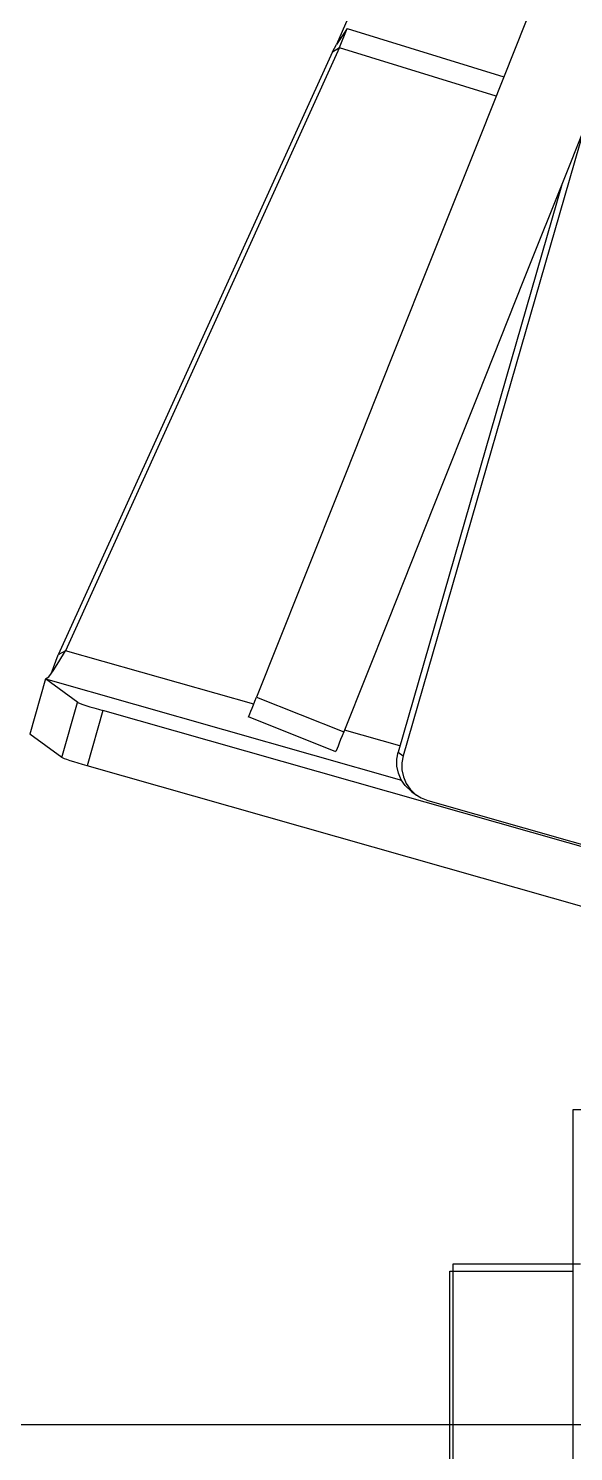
# Model space of a CAD drawing. Extents: x 3 to 592, y 5 to 207.
# Drawn here: x 40.26 to 42.76, y 49.8 to 56.33 of the extents above; entities that cross this region are included whole.
import ezdxf

# ---------------------------------------------------------------- set-up
doc = ezdxf.new("R2010")
doc.units = 0
doc.layers.get('0').update_dxf_attribs({"linetype": 'CONTINUOUS'})

msp = doc.modelspace()

# ---------------------------------------------------------------- linework, layer by layer
at = {"color": 7}
for points in [[(42.8123, 58.876106), (41.671416, 56.253909)], [(42.8123, 58.876106), (41.671416, 56.253909)], [(43.401501, 58.520752), (43.35145, 58.39527), (43.150367, 57.890092), (42.947519, 57.381387), (42.743614, 56.869859), (42.53865, 56.355862), (42.333333, 55.840454), (42.127311, 55.323634), (41.921289, 54.806462), (41.715267, 54.28929), (41.509597, 53.773176), (41.304633, 53.258473)], [(43.401501, 58.520752), (43.35145, 58.39527), (43.150367, 57.890092), (42.947519, 57.381387), (42.743614, 56.869859), (42.53865, 56.355862), (42.333333, 55.840454), (42.127311, 55.323634), (41.921289, 54.806462), (41.715267, 54.28929), (41.509597, 53.773176), (41.304633, 53.258473)], [(43.801445, 58.361367), (43.751394, 58.235885), (43.550311, 57.730707), (43.347464, 57.222002), (43.143558, 56.710474), (42.938594, 56.196477), (42.733278, 55.681069), (42.527255, 55.164249), (42.321233, 54.647077), (42.115211, 54.129905), (41.909541, 53.613791), (41.704577, 53.099088)], [(43.801445, 58.361367), (43.751394, 58.235885), (43.550311, 57.730707), (43.347464, 57.222002), (43.143558, 56.710474), (42.938594, 56.196477), (42.733278, 55.681069), (42.527255, 55.164249), (42.321233, 54.647077), (42.115211, 54.129905), (41.909541, 53.613791), (41.704577, 53.099088)], [(41.720241, 56.328028), (41.671557, 56.253944)], [(41.720241, 56.328028), (41.671557, 56.253944)], [(41.685563, 56.24001), (41.720135, 56.327851)], [(41.685563, 56.24001), (41.720135, 56.327851)], [(41.720241, 56.328028), (42.439202, 56.105778)], [(41.720241, 56.328028), (42.439202, 56.105778)], [(41.652613, 56.221454), (41.671311, 56.253909)], [(41.652613, 56.221454), (41.671311, 56.253909)], [(41.652613, 56.221454), (40.394608, 53.453206)], [(41.652613, 56.221454), (40.394608, 53.453206)], [(41.685563, 56.24001), (40.427557, 53.471763)], [(41.685563, 56.24001), (40.427557, 53.471763)], [(41.652613, 56.221454), (41.685422, 56.240151)], [(41.652613, 56.221454), (41.685422, 56.240151)], [(42.404101, 56.017936), (41.685492, 56.239833)], [(42.404101, 56.017936), (41.685492, 56.239833)], [(42.808349, 55.86924), (41.977204, 52.98881)], [(42.808349, 55.86924), (41.977204, 52.98881)], [(42.707313, 55.615734), (41.954133, 53.005884)], [(42.707313, 55.615734), (41.954133, 53.005884)], [(40.336188, 53.342081), (40.350652, 53.351254), (40.37076, 53.379123), (40.396866, 53.421104), (40.427204, 53.471551)], [(40.336188, 53.342081), (40.350652, 53.351254), (40.37076, 53.379123), (40.396866, 53.421104), (40.427204, 53.471551)], [(40.361164, 53.365753), (40.394326, 53.453242)], [(40.361164, 53.365753), (40.394326, 53.453242)], [(40.427381, 53.471657), (40.394572, 53.452959)], [(40.427381, 53.471657), (40.394572, 53.452959)], [(41.291439, 53.225912), (40.427487, 53.471798)], [(41.291439, 53.225912), (40.427487, 53.471798)], [(40.336188, 53.342081), (40.263163, 53.088787)], [(40.336188, 53.342081), (40.263163, 53.088787)], [(40.336188, 53.342081), (41.969196, 52.877473)], [(40.336188, 53.342081), (41.969196, 52.877473)], [(40.483367, 53.234061), (40.336258, 53.342011)], [(40.483367, 53.234061), (40.336258, 53.342011)], [(41.268086, 53.16728), (41.274083, 53.182097), (41.278316, 53.193386), (41.283961, 53.207144), (41.290311, 53.223019), (41.297013, 53.240305), (41.304422, 53.258649)], [(41.268086, 53.16728), (41.274083, 53.182097), (41.278316, 53.193386), (41.283961, 53.207144), (41.290311, 53.223019), (41.297013, 53.240305), (41.304422, 53.258649)], [(41.304457, 53.258544), (41.704507, 53.099088)], [(41.304457, 53.258544), (41.704507, 53.099088)], [(40.410236, 52.980696), (40.483261, 53.23399)], [(40.410236, 52.980696), (40.483261, 53.23399)], [(40.483367, 53.234061), (40.495008, 53.229122), (40.50665, 53.224889), (40.521467, 53.220302), (40.538753, 53.214658), (40.557803, 53.208661), (40.578617, 53.202664), (40.599431, 53.196666)], [(40.483367, 53.234061), (40.495008, 53.229122), (40.50665, 53.224889), (40.521467, 53.220302), (40.538753, 53.214658), (40.557803, 53.208661), (40.578617, 53.202664), (40.599431, 53.196666)], [(40.59936, 53.196737), (40.526335, 52.943443)], [(40.59936, 53.196737), (40.526335, 52.943443)], [(46.684081, 51.465897), (40.599466, 53.196561)], [(46.684081, 51.465897), (40.599466, 53.196561)], [(41.668065, 53.007895), (41.268015, 53.167351)], [(41.668065, 53.007895), (41.268015, 53.167351)], [(40.410236, 52.980696), (40.263127, 53.088646)], [(40.410236, 52.980696), (40.263127, 53.088646)], [(41.704436, 53.099159), (41.697028, 53.080814), (41.690325, 53.063528), (41.683975, 53.047653), (41.678331, 53.033895), (41.674098, 53.022959), (41.668806, 53.009553)], [(41.704436, 53.099159), (41.697028, 53.080814), (41.690325, 53.063528), (41.683975, 53.047653), (41.678331, 53.033895), (41.674098, 53.022959), (41.668806, 53.009553)], [(41.962564, 53.034988), (41.707858, 53.107308)], [(41.962564, 53.034988), (41.707858, 53.107308)], [(40.526229, 52.943372), (40.505415, 52.949369), (40.484954, 52.955366), (40.465551, 52.961364), (40.448265, 52.966655), (40.433449, 52.971594), (40.42216, 52.975828), (40.410165, 52.980766)], [(40.526229, 52.943372), (40.505415, 52.949369), (40.484954, 52.955366), (40.465551, 52.961364), (40.448265, 52.966655), (40.433449, 52.971594), (40.42216, 52.975828), (40.410165, 52.980766)], [(42.014987, 52.826038), (41.986764, 52.852496), (41.968067, 52.879307), (41.955367, 52.909294), (41.948664, 52.941044), (41.948312, 52.973499), (41.953956, 53.005602)], [(42.014987, 52.826038), (41.986764, 52.852496), (41.968067, 52.879307), (41.955367, 52.909294), (41.948664, 52.941044), (41.948312, 52.973499), (41.953956, 53.005602)], [(41.954133, 53.005743), (41.977063, 52.98881)], [(41.954133, 53.005743), (41.977063, 52.98881)], [(41.977134, 52.98888), (41.971136, 52.956778), (41.971489, 52.924322), (41.978192, 52.892219), (41.991245, 52.862586), (42.009589, 52.835775), (42.032872, 52.813197), (42.060389, 52.795558), (42.090375, 52.783564)], [(41.977134, 52.98888), (41.971136, 52.956778), (41.971489, 52.924322), (41.978192, 52.892219), (41.991245, 52.862586), (42.009589, 52.835775), (42.032872, 52.813197), (42.060389, 52.795558), (42.090375, 52.783564)], [(46.61095, 51.212532), (40.526335, 52.943196)], [(46.61095, 51.212532), (40.526335, 52.943196)], [(42.014987, 52.826038), (42.037917, 52.809105)], [(42.014987, 52.826038), (42.037917, 52.809105)], [(42.090446, 52.783493), (46.024271, 51.664482)], [(42.090446, 52.783493), (46.024271, 51.664482)], [(43.215278, 51.364444), (42.756667, 51.364444)], [(42.756667, 51.364444), (42.756667, 51.329167), (42.756667, 51.293889), (42.756667, 51.258611), (42.756667, 51.188056), (42.756667, 51.1175), (42.756667, 51.011667), (42.756667, 50.870556), (42.756667, 50.729444), (42.756667, 50.553056), (42.756667, 50.376667), (42.756667, 50.165), (42.756667, 49.953333), (42.756667, 49.706389)], [(42.207462, 49.309796), (42.207462, 50.657054)], [(42.207462, 49.309796), (42.207462, 50.657054)], [(42.207462, 49.309796), (42.207462, 50.657054)], [(42.207462, 49.309796), (42.207462, 50.657054)], [(42.207462, 50.657019), (42.790957, 50.657019)], [(42.207462, 50.657019), (42.790957, 50.657019)], [(42.207462, 50.657019), (42.790957, 50.657019)], [(42.207462, 50.657019), (42.790957, 50.657019)], [(42.192222, 49.283056), (42.192222, 50.623611)], [(42.192222, 50.623611), (42.756667, 50.623611)], [(43.215278, 49.918056), (27.657778, 49.918056)]]:
    msp.add_lwpolyline(points, dxfattribs=at)

doc.saveas('drawing.dxf')
